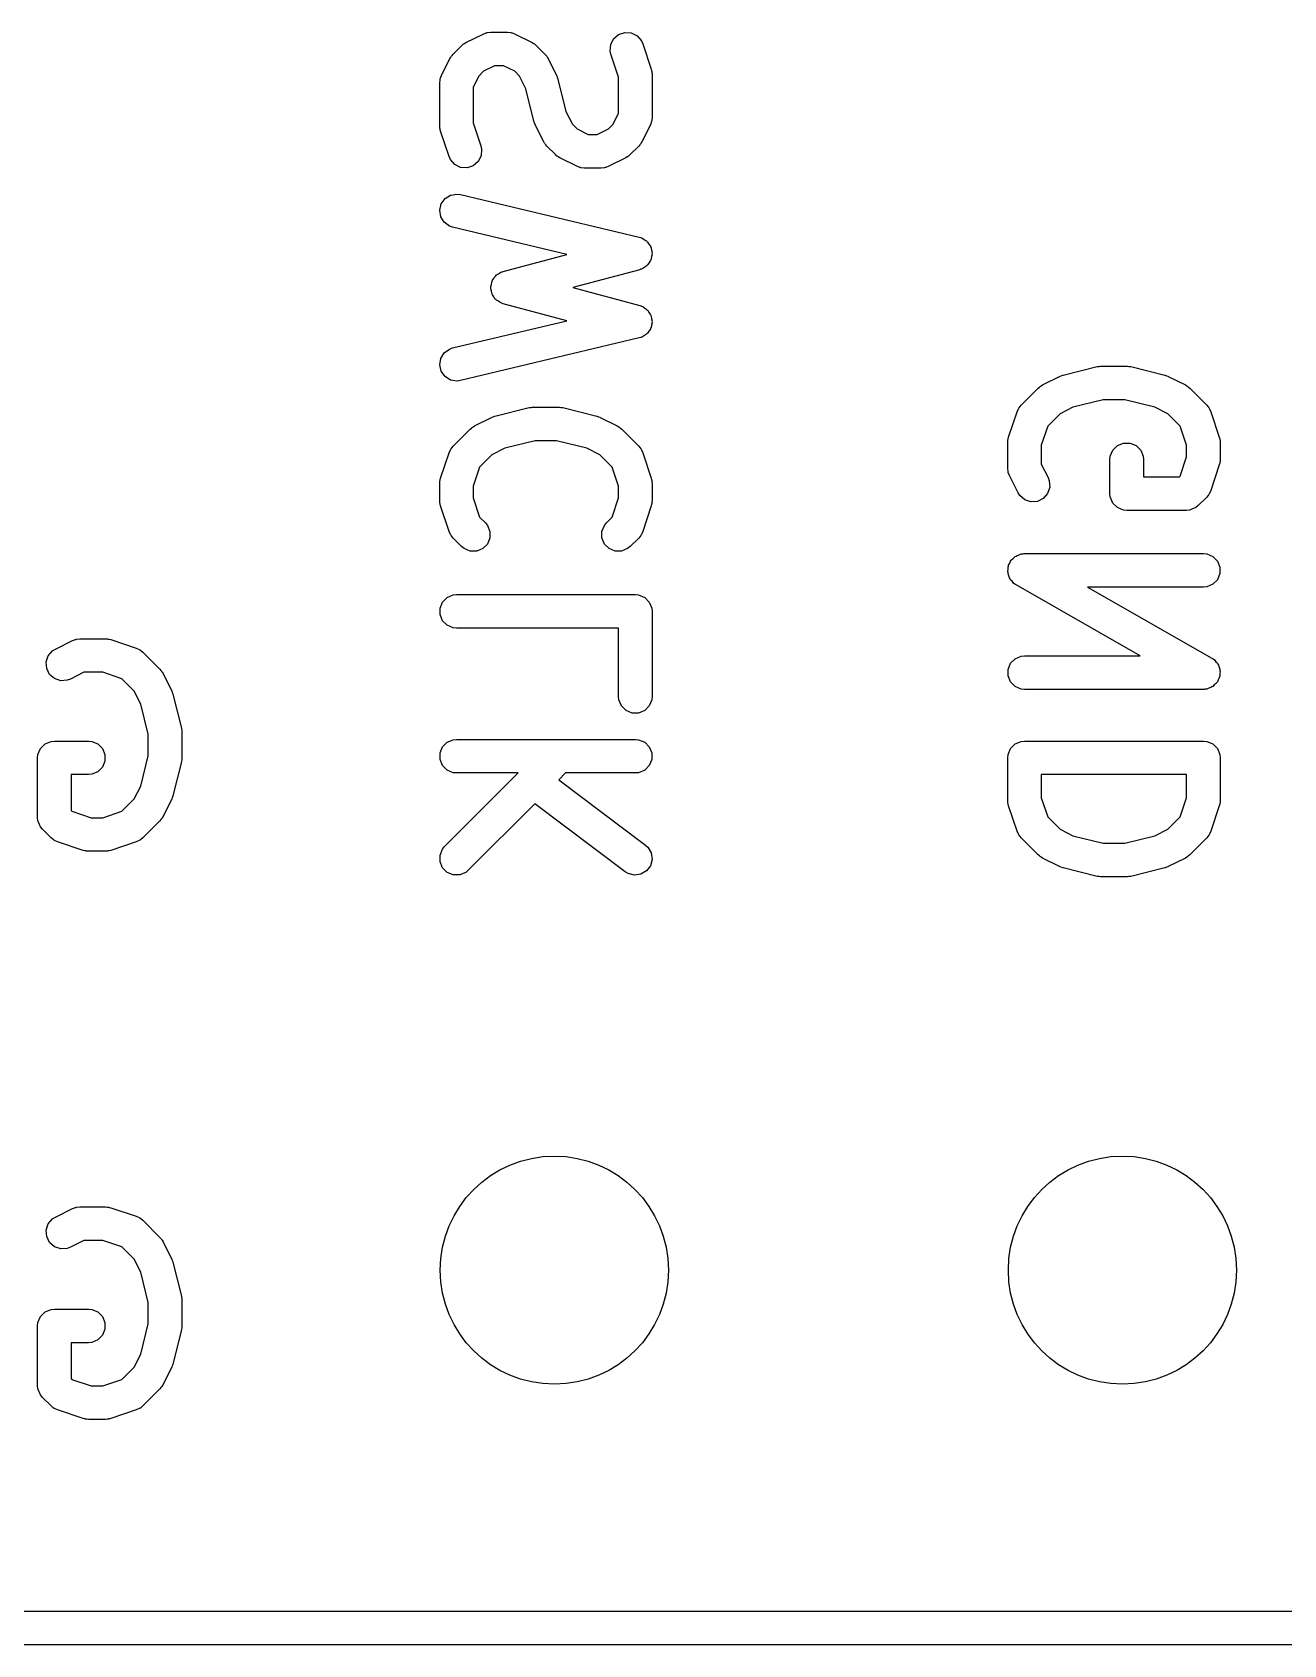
# Model space of a CAD drawing. Extents: x 101 to 222, y -128 to -44.
# Drawn here: x 204.52 to 210.11, y -101.4 to -94.19 of the extents above; entities that cross this region are included whole.
import ezdxf

# ---------------------------------------------------------------- set-up
doc = ezdxf.new("R2010")
doc.units = 0
doc.layers.add('BLACK', color=7, linetype='CONTINUOUS')

msp = doc.modelspace()

# ---------------------------------------------------------------- linework, layer by layer
at = {"layer": 'BLACK', "linetype": 'CONTINUOUS'}
for p, q in [((206.456194, -94.235239), (206.532384, -94.197143)), ((206.532384, -94.197143), (206.546116, -94.191888)), ((206.546116, -94.191888), (206.548805, -94.191696)), ((206.548805, -94.191696), (206.551294, -94.190666)), ((206.551294, -94.190666), (206.565926, -94.189225)), ((206.565926, -94.189225), (206.642116, -94.189225)), ((206.642116, -94.189225), (206.656748, -94.190666)), ((206.656748, -94.190666), (206.659236, -94.191696)), ((206.659236, -94.191696), (206.661926, -94.191888)), ((206.661926, -94.191888), (206.675657, -94.197143)), ((206.675657, -94.197143), (206.751848, -94.235239)), ((207.103114, -94.244415), (207.1162, -94.218242)), ((207.1162, -94.218242), (207.138308, -94.199068)), ((207.138308, -94.199068), (207.16607, -94.189814)), ((207.16607, -94.189814), (207.19526, -94.191889)), ((207.19526, -94.191889), (207.221433, -94.204975)), ((207.221433, -94.204975), (207.240607, -94.227083)), ((207.240607, -94.227083), (207.246601, -94.240508)), ((206.384558, -94.306875), (206.388522, -94.300575)), ((206.388522, -94.300575), (206.38928, -94.298748)), ((206.38928, -94.298748), (206.390968, -94.296691)), ((206.390968, -94.296691), (206.39239, -94.294432)), ((206.39239, -94.294432), (206.393888, -94.293132)), ((206.393888, -94.293132), (206.398607, -94.287383)), ((206.398607, -94.287383), (206.436702, -94.249288)), ((206.436702, -94.249288), (206.442454, -94.244567)), ((206.442454, -94.244567), (206.443751, -94.243072)), ((206.443751, -94.243072), (206.446005, -94.241652)), ((206.446005, -94.241652), (206.448067, -94.239961)), ((206.448067, -94.239961), (206.449897, -94.239202)), ((206.449897, -94.239202), (206.456194, -94.235239)), ((206.751848, -94.235239), (206.758144, -94.239202)), ((206.758144, -94.239202), (206.759975, -94.239961)), ((206.759975, -94.239961), (206.762036, -94.241652)), ((206.762036, -94.241652), (206.764291, -94.243072)), ((206.764291, -94.243072), (206.765587, -94.244567)), ((206.765587, -94.244567), (206.77134, -94.249288)), ((206.77134, -94.249288), (206.809435, -94.287383)), ((206.809435, -94.287383), (206.814153, -94.293132)), ((206.814153, -94.293132), (206.815652, -94.294432)), ((206.815652, -94.294432), (206.817073, -94.296691)), ((206.817073, -94.296691), (206.818762, -94.298748)), ((206.818762, -94.298748), (206.819519, -94.300575)), ((206.819519, -94.300575), (206.823484, -94.306875)), ((207.101039, -94.273605), (207.103114, -94.244415)), ((207.104299, -94.287942), (207.101039, -94.273605)), ((207.138545, -94.39068), (207.104299, -94.287942)), ((207.246601, -94.240508), (207.284696, -94.354794)), ((206.346463, -94.383065), (206.384558, -94.306875)), ((206.534162, -94.363959), (206.513279, -94.384843)), ((206.583631, -94.339225), (206.534162, -94.363959)), ((206.624411, -94.339225), (206.583631, -94.339225)), ((206.67388, -94.36396), (206.624411, -94.339225)), ((206.694763, -94.384843), (206.67388, -94.36396)), ((206.823484, -94.306875), (206.861579, -94.383065)), ((207.284696, -94.354794), (207.286345, -94.362047)), ((207.286345, -94.362047), (207.287104, -94.363879)), ((207.287104, -94.363879), (207.287365, -94.366533)), ((207.287365, -94.366533), (207.287956, -94.369131)), ((207.287956, -94.369131), (207.287815, -94.371105)), ((207.287815, -94.371105), (207.288545, -94.378511)), ((206.338545, -94.416606), (206.339986, -94.401974)), ((206.338545, -94.607083), (206.338545, -94.416606)), ((206.339986, -94.401974), (206.341017, -94.399484)), ((206.341017, -94.399484), (206.341208, -94.396797)), ((206.341208, -94.396797), (206.346463, -94.383065)), ((206.513279, -94.384843), (206.488545, -94.434311)), ((206.488545, -94.434311), (206.488545, -94.594913)), ((206.723732, -94.442781), (206.694763, -94.384843)), ((206.759831, -94.587177), (206.723732, -94.442781)), ((206.861579, -94.383065), (206.861988, -94.384134)), ((206.861988, -94.384134), (206.862311, -94.38457)), ((206.862311, -94.38457), (206.864506, -94.390715)), ((206.864506, -94.390715), (206.866834, -94.396797)), ((206.866834, -94.396797), (206.866872, -94.397336)), ((206.866872, -94.397336), (206.867258, -94.398416)), ((206.867258, -94.398416), (206.903356, -94.54281)), ((207.138545, -94.551282), (207.138545, -94.39068)), ((207.288545, -94.378511), (207.288545, -94.568987)), ((206.760216, -94.588256), (206.759831, -94.587177)), ((206.760255, -94.588797), (206.760216, -94.588256)), ((206.762585, -94.594886), (206.760255, -94.588797)), ((206.903356, -94.54281), (206.932327, -94.600751)), ((207.113811, -94.60075), (207.138545, -94.551282)), ((207.285882, -94.588796), (207.280627, -94.602528)), ((207.286072, -94.586108), (207.285882, -94.588796)), ((207.287104, -94.583619), (207.286072, -94.586108)), ((207.288545, -94.568987), (207.287104, -94.583619)), ((206.339274, -94.614488), (206.338545, -94.607083)), ((206.339134, -94.616463), (206.339274, -94.614488)), ((206.339724, -94.61906), (206.339134, -94.616463)), ((206.339986, -94.621715), (206.339724, -94.61906)), ((206.340744, -94.623546), (206.339986, -94.621715)), ((206.342394, -94.6308), (206.340744, -94.623546)), ((206.380489, -94.745085), (206.342394, -94.6308)), ((206.488545, -94.594913), (206.522791, -94.697651)), ((206.764778, -94.601023), (206.762585, -94.594886)), ((206.7651, -94.601458), (206.764778, -94.601023)), ((206.76551, -94.602528), (206.7651, -94.601458)), ((206.803606, -94.678719), (206.76551, -94.602528)), ((206.932327, -94.600751), (206.95321, -94.621634)), ((206.95321, -94.621634), (207.002678, -94.646368)), ((207.002678, -94.646368), (207.043459, -94.646368)), ((207.043459, -94.646368), (207.092927, -94.621633)), ((207.092927, -94.621633), (207.113811, -94.60075)), ((207.280627, -94.602528), (207.242532, -94.678719)), ((206.522791, -94.697651), (206.526051, -94.711988)), ((206.526051, -94.711988), (206.523976, -94.741178)), ((206.807569, -94.685015), (206.803606, -94.678719)), ((206.808328, -94.686846), (206.807569, -94.685015)), ((206.810019, -94.688907), (206.808328, -94.686846)), ((206.811439, -94.691162), (206.810019, -94.688907)), ((206.812934, -94.692458), (206.811439, -94.691162)), ((206.817655, -94.698211), (206.812934, -94.692458)), ((206.85575, -94.736306), (206.817655, -94.698211)), ((207.228482, -94.698212), (207.190386, -94.736307)), ((207.233202, -94.69246), (207.228482, -94.698212)), ((207.2347, -94.691162), (207.233202, -94.69246)), ((207.236119, -94.688906), (207.2347, -94.691162)), ((207.23781, -94.686847), (207.236119, -94.688906)), ((207.238568, -94.685016), (207.23781, -94.686847)), ((207.242532, -94.678719), (207.238568, -94.685016)), ((206.386483, -94.758511), (206.380489, -94.745085)), ((206.405657, -94.780618), (206.386483, -94.758511)), ((206.43183, -94.793704), (206.405657, -94.780618)), ((206.46102, -94.795779), (206.43183, -94.793704)), ((206.488783, -94.786525), (206.46102, -94.795779)), ((206.51089, -94.767351), (206.488783, -94.786525)), ((206.523976, -94.741178), (206.51089, -94.767351)), ((206.861499, -94.741024), (206.85575, -94.736306)), ((206.862799, -94.742523), (206.861499, -94.741024)), ((206.865058, -94.743944), (206.862799, -94.742523)), ((206.867115, -94.745633), (206.865058, -94.743944)), ((206.868942, -94.74639), (206.867115, -94.745633)), ((206.875242, -94.750355), (206.868942, -94.74639)), ((206.951432, -94.78845), (206.875242, -94.750355)), ((206.965164, -94.793705), (206.951432, -94.78845)), ((206.967851, -94.793895), (206.965164, -94.793705)), ((206.970341, -94.794927), (206.967851, -94.793895)), ((206.984973, -94.796368), (206.970341, -94.794927)), ((207.061164, -94.796368), (206.984973, -94.796368)), ((207.075796, -94.794927), (207.061164, -94.796368)), ((207.078285, -94.793895), (207.075796, -94.794927)), ((207.080973, -94.793705), (207.078285, -94.793895)), ((207.094705, -94.78845), (207.080973, -94.793705)), ((207.170895, -94.750355), (207.094705, -94.78845)), ((207.177191, -94.746391), (207.170895, -94.750355)), ((207.179021, -94.745634), (207.177191, -94.746391)), ((207.181079, -94.743944), (207.179021, -94.745634)), ((207.183338, -94.742523), (207.181079, -94.743944)), ((207.184637, -94.741024), (207.183338, -94.742523)), ((207.190386, -94.736307), (207.184637, -94.741024)), ((206.345375, -94.956763), (206.362532, -94.933056)), ((206.362532, -94.933056), (206.387454, -94.91772)), ((206.387454, -94.91772), (206.416349, -94.913087)), ((206.416349, -94.913087), (206.430917, -94.915075)), ((206.430917, -94.915075), (207.230916, -95.105551)), ((206.338597, -94.985231), (206.345375, -94.956763)), ((206.34323, -95.014126), (206.338597, -94.985231)), ((206.358566, -95.039048), (206.34323, -95.014126)), ((206.382273, -95.056205), (206.358566, -95.039048)), ((206.396173, -95.060995), (206.382273, -95.056205)), ((206.907029, -95.182627), (206.396173, -95.060995)), ((207.230916, -95.105551), (207.235934, -95.10728)), ((207.235934, -95.10728), (207.237739, -95.10752)), ((207.237739, -95.10752), (207.239369, -95.108463)), ((207.239369, -95.108463), (207.244817, -95.110341)), ((207.244817, -95.110341), (207.253637, -95.116724)), ((207.253637, -95.116724), (207.263064, -95.122182)), ((207.263064, -95.122182), (207.265405, -95.125241)), ((207.265405, -95.125241), (207.268524, -95.127498)), ((207.268524, -95.127498), (207.274227, -95.136767)), ((207.274227, -95.136767), (207.280851, -95.14542)), ((207.280851, -95.14542), (207.281844, -95.149143)), ((207.281844, -95.149143), (207.28386, -95.15242)), ((207.28386, -95.15242), (207.285582, -95.163163)), ((207.285582, -95.163163), (207.288391, -95.173695)), ((206.622791, -95.258424), (206.907029, -95.182627)), ((207.264558, -95.23349), (207.255285, -95.239195)), ((207.266816, -95.230369), (207.264558, -95.23349)), ((207.269874, -95.228029), (207.266816, -95.230369)), ((207.275331, -95.218603), (207.269874, -95.228029)), ((207.281714, -95.209783), (207.275331, -95.218603)), ((207.282605, -95.206037), (207.281714, -95.209783)), ((207.284536, -95.202704), (207.282605, -95.206037)), ((207.28597, -95.191906), (207.284536, -95.202704)), ((207.288493, -95.181315), (207.28597, -95.191906)), ((207.288391, -95.173695), (207.287883, -95.177513)), ((207.287883, -95.177513), (207.288493, -95.181315)), ((206.56982, -95.316514), (206.571125, -95.306699)), ((206.571125, -95.306699), (206.573559, -95.302493)), ((206.573559, -95.302493), (206.574811, -95.297801)), ((206.574811, -95.297801), (206.580826, -95.289941)), ((206.580826, -95.289941), (206.585787, -95.281374)), ((206.585787, -95.281374), (206.589644, -95.27842)), ((206.589644, -95.27842), (206.592598, -95.274563)), ((206.592598, -95.274563), (206.601165, -95.269602)), ((206.601165, -95.269602), (206.609025, -95.263587)), ((206.609025, -95.263587), (206.616212, -95.260891)), ((206.616212, -95.260891), (206.617923, -95.259901)), ((206.617923, -95.259901), (206.619363, -95.259709)), ((206.619363, -95.259709), (206.622791, -95.258424)), ((207.23287, -95.250979), (206.933196, -95.330892)), ((207.237845, -95.249113), (207.23287, -95.250979)), ((207.239636, -95.248826), (207.237845, -95.249113)), ((207.241235, -95.247841), (207.239636, -95.248826)), ((207.246637, -95.245816), (207.241235, -95.247841)), ((207.255285, -95.239195), (207.246637, -95.245816)), ((206.567271, -95.326077), (206.56982, -95.316514)), ((206.56791, -95.330892), (206.567271, -95.326077)), ((206.567271, -95.335707), (206.56791, -95.330892)), ((206.56982, -95.345269), (206.567271, -95.335707)), ((206.571125, -95.355085), (206.56982, -95.345269)), ((206.573559, -95.35929), (206.571125, -95.355085)), ((206.574811, -95.363983), (206.573559, -95.35929)), ((206.580826, -95.371842), (206.574811, -95.363983)), ((206.585787, -95.38041), (206.580826, -95.371842)), ((206.589644, -95.383363), (206.585787, -95.38041)), ((206.933196, -95.330892), (207.23287, -95.410805)), ((206.592598, -95.387221), (206.589644, -95.383363)), ((206.601165, -95.392181), (206.592598, -95.387221)), ((206.609025, -95.398197), (206.601165, -95.392181)), ((206.616212, -95.400892), (206.609025, -95.398197)), ((206.617923, -95.401883), (206.616212, -95.400892)), ((206.619363, -95.402074), (206.617923, -95.401883)), ((206.622791, -95.40336), (206.619363, -95.402074)), ((206.907029, -95.479156), (206.622791, -95.40336)), ((207.23287, -95.410805), (207.237845, -95.41267)), ((207.237845, -95.41267), (207.239636, -95.412958)), ((207.239636, -95.412958), (207.241235, -95.413942)), ((207.241235, -95.413942), (207.246637, -95.415968)), ((207.246637, -95.415968), (207.255285, -95.422588)), ((207.255285, -95.422588), (207.264558, -95.428294)), ((207.264558, -95.428294), (207.266816, -95.431414)), ((207.266816, -95.431414), (207.269874, -95.433755)), ((207.269874, -95.433755), (207.275331, -95.44318)), ((207.275331, -95.44318), (207.281714, -95.452001)), ((207.281714, -95.452001), (207.282605, -95.455745)), ((206.396173, -95.60079), (206.907029, -95.479156)), ((207.274224, -95.525021), (207.268523, -95.534286)), ((207.280851, -95.516364), (207.274224, -95.525021)), ((207.281844, -95.512639), (207.280851, -95.516364)), ((207.28386, -95.509364), (207.281844, -95.512639)), ((207.282605, -95.455745), (207.284536, -95.45908)), ((207.285581, -95.498623), (207.28386, -95.509364)), ((207.284536, -95.45908), (207.285971, -95.469883)), ((207.288391, -95.488089), (207.285581, -95.498623)), ((207.285971, -95.469883), (207.288492, -95.480469)), ((207.288492, -95.480469), (207.287883, -95.484267)), ((207.287883, -95.484267), (207.288391, -95.488089)), ((207.230916, -95.556234), (206.430917, -95.74671)), ((207.235937, -95.554503), (207.230916, -95.556234)), ((207.237739, -95.554264), (207.235937, -95.554503)), ((207.239367, -95.553321), (207.237739, -95.554264)), ((207.244817, -95.551443), (207.239367, -95.553321)), ((207.253635, -95.54506), (207.244817, -95.551443)), ((207.263064, -95.539602), (207.253635, -95.54506)), ((207.265406, -95.536541), (207.263064, -95.539602)), ((207.268523, -95.534286), (207.265406, -95.536541)), ((206.338597, -95.676554), (206.34323, -95.647659)), ((206.34323, -95.647659), (206.358566, -95.622737)), ((206.358566, -95.622737), (206.382273, -95.60558)), ((206.382273, -95.60558), (206.396173, -95.60079)), ((206.345375, -95.705022), (206.338597, -95.676554)), ((206.362532, -95.728729), (206.345375, -95.705022)), ((206.387454, -95.744065), (206.362532, -95.728729)), ((209.034289, -95.766192), (209.11048, -95.728097)), ((209.11048, -95.728097), (209.111549, -95.727687)), ((209.111549, -95.727687), (209.111985, -95.727365)), ((209.111985, -95.727365), (209.118136, -95.725166)), ((209.118136, -95.725166), (209.124212, -95.722842)), ((209.124212, -95.722842), (209.12475, -95.722803)), ((209.12475, -95.722803), (209.12583, -95.722418)), ((209.12583, -95.722418), (209.278212, -95.684322)), ((209.278212, -95.684322), (209.280748, -95.683946)), ((209.280748, -95.683946), (209.28177, -95.683524)), ((209.28177, -95.683524), (209.287282, -95.682981)), ((209.287282, -95.682981), (209.292756, -95.682172)), ((209.292756, -95.682172), (209.293848, -95.682334)), ((209.293848, -95.682334), (209.296402, -95.682083)), ((209.296402, -95.682083), (209.410688, -95.682083)), ((209.410688, -95.682083), (209.413241, -95.682334)), ((209.413241, -95.682334), (209.414334, -95.682172)), ((209.414334, -95.682172), (209.419808, -95.682981)), ((209.419808, -95.682981), (209.42532, -95.683524)), ((209.42532, -95.683524), (209.42634, -95.683946)), ((209.42634, -95.683946), (209.428879, -95.684322)), ((209.428879, -95.684322), (209.58126, -95.722418)), ((209.58126, -95.722418), (209.582339, -95.722803)), ((209.582339, -95.722803), (209.582878, -95.722842)), ((209.582878, -95.722842), (209.588953, -95.725166)), ((209.588953, -95.725166), (209.595105, -95.727365)), ((209.595105, -95.727365), (209.59554, -95.727687)), ((209.59554, -95.727687), (209.59661, -95.728097)), ((209.59661, -95.728097), (209.6728, -95.766192)), ((206.416349, -95.748698), (206.387454, -95.744065)), ((206.430917, -95.74671), (206.416349, -95.748698)), ((208.938607, -95.856431), (209.014797, -95.780241)), ((209.014797, -95.780241), (209.020547, -95.77552)), ((209.020547, -95.77552), (209.021846, -95.774024)), ((209.021846, -95.774024), (209.0241, -95.772604)), ((209.0241, -95.772604), (209.026162, -95.770913)), ((209.026162, -95.770913), (209.027994, -95.770154)), ((209.027994, -95.770154), (209.034289, -95.766192)), ((209.6728, -95.766192), (209.679096, -95.770155)), ((209.679096, -95.770155), (209.680926, -95.770913)), ((209.680926, -95.770913), (209.682984, -95.772602)), ((209.682984, -95.772602), (209.685243, -95.774024)), ((209.685243, -95.774024), (209.686542, -95.775522)), ((209.686542, -95.775522), (209.692292, -95.780241)), ((209.692292, -95.780241), (209.768483, -95.856431)), ((206.58583, -95.905751), (206.738212, -95.867655)), ((206.738212, -95.867655), (206.740748, -95.867279)), ((206.740748, -95.867279), (206.74177, -95.866857)), ((206.74177, -95.866857), (206.747282, -95.866314)), ((206.747282, -95.866314), (206.752756, -95.865505)), ((206.752756, -95.865505), (206.753848, -95.865667)), ((206.753848, -95.865667), (206.756402, -95.865416)), ((206.756402, -95.865416), (206.870688, -95.865416)), ((206.870688, -95.865416), (206.873241, -95.865667)), ((206.873241, -95.865667), (206.874334, -95.865505)), ((206.874334, -95.865505), (206.879808, -95.866314)), ((206.879808, -95.866314), (206.88532, -95.866857)), ((206.88532, -95.866857), (206.88634, -95.867279)), ((206.88634, -95.867279), (206.888879, -95.867655)), ((206.888879, -95.867655), (207.04126, -95.905751)), ((208.882394, -96.000033), (208.920489, -95.885747)), ((208.920489, -95.885747), (208.926483, -95.872322)), ((208.926483, -95.872322), (208.928248, -95.870286)), ((208.928248, -95.870286), (208.92928, -95.867796)), ((208.92928, -95.867796), (208.938607, -95.856431)), ((209.170195, -95.865943), (209.112256, -95.894913)), ((209.305637, -95.832083), (209.170195, -95.865943)), ((209.401453, -95.832083), (209.305637, -95.832083)), ((209.536892, -95.865943), (209.401453, -95.832083)), ((209.594832, -95.894913), (209.536892, -95.865943)), ((209.768483, -95.856431), (209.77781, -95.867796)), ((209.77781, -95.867796), (209.778841, -95.870286)), ((209.778841, -95.870286), (209.780607, -95.872322)), ((209.780607, -95.872322), (209.786601, -95.885747)), ((209.786601, -95.885747), (209.824696, -96.000033)), ((206.480547, -95.958853), (206.481846, -95.957357)), ((206.481846, -95.957357), (206.4841, -95.955937)), ((206.4841, -95.955937), (206.486162, -95.954246)), ((206.486162, -95.954246), (206.487994, -95.953487)), ((206.487994, -95.953487), (206.494289, -95.949525)), ((206.494289, -95.949525), (206.57048, -95.91143)), ((206.57048, -95.91143), (206.571549, -95.91102)), ((206.571549, -95.91102), (206.571985, -95.910698)), ((206.571985, -95.910698), (206.578136, -95.908499)), ((206.578136, -95.908499), (206.584212, -95.906175)), ((206.584212, -95.906175), (206.58475, -95.906136)), ((206.58475, -95.906136), (206.58583, -95.905751)), ((207.04126, -95.905751), (207.042339, -95.906136)), ((207.042339, -95.906136), (207.042878, -95.906175)), ((207.042878, -95.906175), (207.048953, -95.908499)), ((207.048953, -95.908499), (207.055105, -95.910698)), ((207.055105, -95.910698), (207.05554, -95.91102)), ((207.05554, -95.91102), (207.05661, -95.91143)), ((207.05661, -95.91143), (207.1328, -95.949525)), ((207.1328, -95.949525), (207.139096, -95.953488)), ((207.139096, -95.953488), (207.140926, -95.954246)), ((207.140926, -95.954246), (207.142984, -95.955935)), ((207.142984, -95.955935), (207.145243, -95.957357)), ((207.145243, -95.957357), (207.146542, -95.958855)), ((209.057192, -95.949977), (209.028545, -96.035919)), ((209.112256, -95.894913), (209.057192, -95.949977)), ((209.649898, -95.949978), (209.594832, -95.894913)), ((209.678545, -96.035919), (209.649898, -95.949978)), ((206.398607, -96.039764), (206.474797, -95.963574)), ((206.474797, -95.963574), (206.480547, -95.958853)), ((206.765637, -96.015416), (206.630195, -96.049276)), ((206.861453, -96.015416), (206.765637, -96.015416)), ((206.996892, -96.049276), (206.861453, -96.015416)), ((207.146542, -95.958855), (207.152292, -95.963574)), ((207.152292, -95.963574), (207.228483, -96.039764)), ((208.878545, -96.02375), (208.879274, -96.016344)), ((208.878545, -96.138036), (208.878545, -96.02375)), ((208.879134, -96.01437), (208.879724, -96.011772)), ((208.879274, -96.016344), (208.879134, -96.01437)), ((208.879724, -96.011772), (208.879986, -96.009118)), ((208.879986, -96.009118), (208.880744, -96.007286)), ((208.880744, -96.007286), (208.882394, -96.000033)), ((209.36902, -96.037581), (209.396056, -96.026382)), ((209.396056, -96.026382), (209.42532, -96.026382)), ((209.42532, -96.026382), (209.452356, -96.037581)), ((209.824696, -96.000033), (209.826345, -96.007286)), ((209.826345, -96.007286), (209.827104, -96.009118)), ((209.827104, -96.009118), (209.827365, -96.011772)), ((209.827365, -96.011772), (209.827956, -96.01437)), ((209.827956, -96.01437), (209.827815, -96.016344)), ((209.827815, -96.016344), (209.828545, -96.02375)), ((209.828545, -96.02375), (209.828545, -96.099941)), ((206.342394, -96.183366), (206.380489, -96.06908)), ((206.380489, -96.06908), (206.386483, -96.055655)), ((206.386483, -96.055655), (206.388248, -96.053619)), ((206.388248, -96.053619), (206.38928, -96.051129)), ((206.38928, -96.051129), (206.398607, -96.039764)), ((206.572256, -96.078246), (206.517192, -96.13331)), ((206.630195, -96.049276), (206.572256, -96.078246)), ((207.054832, -96.078246), (206.996892, -96.049276)), ((207.109898, -96.133311), (207.054832, -96.078246)), ((207.228483, -96.039764), (207.23781, -96.051129)), ((207.23781, -96.051129), (207.238841, -96.053619)), ((207.238841, -96.053619), (207.240607, -96.055655)), ((207.240607, -96.055655), (207.246601, -96.06908)), ((207.246601, -96.06908), (207.284696, -96.183366)), ((209.028545, -96.035919), (209.028545, -96.120331)), ((209.335688, -96.099941), (209.337129, -96.085309)), ((209.335688, -96.252322), (209.335688, -96.099941)), ((209.337129, -96.085309), (209.348328, -96.058273)), ((209.348328, -96.058273), (209.36902, -96.037581)), ((209.452356, -96.037581), (209.473048, -96.058273)), ((209.473048, -96.058273), (209.484247, -96.085309)), ((209.484247, -96.085309), (209.485688, -96.099941)), ((209.485688, -96.099941), (209.485688, -96.177322)), ((209.649898, -96.173712), (209.678545, -96.087771)), ((209.678545, -96.087771), (209.678545, -96.035919)), ((209.828545, -96.099941), (209.827815, -96.107346)), ((206.517192, -96.13331), (206.488545, -96.219252)), ((207.138545, -96.219252), (207.109898, -96.133311)), ((208.879986, -96.152668), (208.878545, -96.138036)), ((208.881017, -96.155157), (208.879986, -96.152668)), ((208.881208, -96.157845), (208.881017, -96.155157)), ((208.886463, -96.171577), (208.881208, -96.157845)), ((208.924558, -96.247767), (208.886463, -96.171577)), ((209.028545, -96.120331), (209.058722, -96.180685)), ((209.646288, -96.177322), (209.649898, -96.173712)), ((209.824696, -96.123658), (209.786601, -96.237943)), ((209.826345, -96.116404), (209.824696, -96.123658)), ((209.827104, -96.114573), (209.826345, -96.116404)), ((209.827365, -96.111918), (209.827104, -96.114573)), ((209.827956, -96.109321), (209.827365, -96.111918)), ((209.827815, -96.107346), (209.827956, -96.109321)), ((206.338545, -96.207083), (206.339274, -96.199677)), ((206.338545, -96.283274), (206.338545, -96.207083)), ((206.339134, -96.197703), (206.339724, -96.195105)), ((206.339274, -96.199677), (206.339134, -96.197703)), ((206.339724, -96.195105), (206.339986, -96.192451)), ((206.339986, -96.192451), (206.340744, -96.190619)), ((206.340744, -96.190619), (206.342394, -96.183366)), ((206.488545, -96.219252), (206.488545, -96.271104)), ((207.138545, -96.271104), (207.138545, -96.219252)), ((207.284696, -96.183366), (207.286345, -96.190619)), ((207.286345, -96.190619), (207.287104, -96.192451)), ((207.287104, -96.192451), (207.287365, -96.195105)), ((207.287365, -96.195105), (207.287956, -96.197703)), ((207.287956, -96.197703), (207.287815, -96.199677)), ((207.287815, -96.199677), (207.288545, -96.207083)), ((207.288545, -96.207083), (207.288545, -96.283274)), ((209.066051, -96.223607), (209.056797, -96.251368)), ((209.058722, -96.180685), (209.063977, -96.194417)), ((209.063977, -96.194417), (209.066051, -96.223607)), ((209.485688, -96.177322), (209.646288, -96.177322)), ((209.786601, -96.237943), (209.780607, -96.251369)), ((206.339274, -96.290679), (206.338545, -96.283274)), ((206.339134, -96.292654), (206.339274, -96.290679)), ((206.339724, -96.295251), (206.339134, -96.292654)), ((206.339986, -96.297906), (206.339724, -96.295251)), ((206.340744, -96.299737), (206.339986, -96.297906)), ((206.342394, -96.306991), (206.340744, -96.299737)), ((206.380489, -96.421276), (206.342394, -96.306991)), ((206.488545, -96.271104), (206.517192, -96.357045)), ((207.109898, -96.357045), (207.138545, -96.271104)), ((207.284696, -96.306991), (207.246601, -96.421276)), ((207.286345, -96.299737), (207.284696, -96.306991)), ((207.287104, -96.297906), (207.286345, -96.299737)), ((207.287365, -96.295251), (207.287104, -96.297906)), ((207.287956, -96.292654), (207.287365, -96.295251)), ((207.288545, -96.283274), (207.287815, -96.290679)), ((207.287815, -96.290679), (207.287956, -96.292654)), ((208.93239, -96.26021), (208.924558, -96.247767)), ((208.954498, -96.279383), (208.93239, -96.26021)), ((208.982259, -96.288637), (208.954498, -96.279383)), ((209.011449, -96.286563), (208.982259, -96.288637)), ((209.037624, -96.273476), (209.011449, -96.286563)), ((209.056797, -96.251368), (209.037624, -96.273476)), ((209.337129, -96.266953), (209.335688, -96.252322)), ((209.337129, -96.266954), (209.337129, -96.266953)), ((209.348328, -96.29399), (209.337129, -96.266954)), ((209.36902, -96.314682), (209.348328, -96.29399)), ((209.396056, -96.325881), (209.36902, -96.314682)), ((209.719022, -96.314682), (209.691986, -96.325881)), ((209.730387, -96.305355), (209.719022, -96.314682)), ((209.768483, -96.267259), (209.730387, -96.305355)), ((209.777811, -96.255894), (209.768483, -96.267259)), ((209.778842, -96.253403), (209.777811, -96.255894)), ((209.780607, -96.251369), (209.778842, -96.253403)), ((206.517192, -96.357045), (206.542769, -96.382623)), ((206.542769, -96.382623), (206.552096, -96.393988)), ((207.074994, -96.393987), (207.084321, -96.382622)), ((207.084321, -96.382622), (207.109898, -96.357045)), ((209.410688, -96.327322), (209.396056, -96.325881)), ((209.677354, -96.327322), (209.410688, -96.327322)), ((209.691986, -96.325881), (209.677354, -96.327322)), ((206.386483, -96.434702), (206.380489, -96.421276)), ((206.388248, -96.436737), (206.386483, -96.434702)), ((206.389279, -96.439226), (206.388248, -96.436737)), ((206.398606, -96.450591), (206.389279, -96.439226)), ((206.436701, -96.488687), (206.398606, -96.450591)), ((206.563294, -96.450287), (206.552095, -96.477323)), ((206.552096, -96.393988), (206.563294, -96.421024)), ((206.563294, -96.421024), (206.563294, -96.450287)), ((207.063795, -96.421024), (207.074994, -96.393987)), ((207.063795, -96.450286), (207.063795, -96.421024)), ((207.074994, -96.477323), (207.063795, -96.450286)), ((207.228483, -96.450592), (207.190387, -96.488688)), ((207.237811, -96.439227), (207.228483, -96.450592)), ((207.238842, -96.436736), (207.237811, -96.439227)), ((207.240607, -96.434702), (207.238842, -96.436736)), ((207.246601, -96.421276), (207.240607, -96.434702)), ((206.448066, -96.498015), (206.436701, -96.488687)), ((206.475102, -96.509214), (206.448066, -96.498015)), ((206.504365, -96.509214), (206.475102, -96.509214)), ((206.531402, -96.498016), (206.504365, -96.509214)), ((206.552095, -96.477323), (206.531402, -96.498016)), ((207.095686, -96.498015), (207.074994, -96.477323)), ((207.122723, -96.509214), (207.095686, -96.498015)), ((207.151985, -96.509214), (207.122723, -96.509214)), ((207.179022, -96.498015), (207.151985, -96.509214)), ((207.190387, -96.488688), (207.179022, -96.498015)), ((208.904826, -96.539869), (208.911877, -96.532819)), ((208.911877, -96.532819), (208.916293, -96.530989)), ((208.916293, -96.530989), (208.920074, -96.528062)), ((208.920074, -96.528062), (208.929697, -96.525437)), ((208.929697, -96.525437), (208.938913, -96.52162)), ((208.938913, -96.52162), (208.946395, -96.520883)), ((208.946395, -96.520883), (208.948306, -96.520362)), ((208.948306, -96.520362), (208.949781, -96.520549)), ((208.949781, -96.520549), (208.953545, -96.520179)), ((208.953545, -96.520179), (209.753545, -96.520179)), ((209.753545, -96.520179), (209.768177, -96.52162)), ((209.768177, -96.52162), (209.795213, -96.532819)), ((209.795213, -96.532819), (209.815905, -96.553511)), ((208.878728, -96.600418), (208.879986, -96.590521)), ((208.879986, -96.60503), (208.878728, -96.600418)), ((208.879986, -96.580547), (208.881815, -96.576131)), ((208.879986, -96.590521), (208.879986, -96.580547)), ((208.879986, -96.609811), (208.879986, -96.60503)), ((208.881815, -96.576131), (208.882418, -96.571388)), ((208.882418, -96.571388), (208.887368, -96.562723)), ((208.887368, -96.562723), (208.891185, -96.553511)), ((208.891185, -96.553511), (208.894563, -96.550132)), ((208.894563, -96.550132), (208.896937, -96.545979)), ((208.896937, -96.545979), (208.904826, -96.539869)), ((209.815905, -96.553511), (209.827104, -96.580547)), ((209.827104, -96.580547), (209.827104, -96.609811)), ((208.883803, -96.619026), (208.879986, -96.609811)), ((208.886428, -96.62865), (208.883803, -96.619026)), ((208.889355, -96.63243), (208.886428, -96.62865)), ((208.891185, -96.636847), (208.889355, -96.63243)), ((208.898235, -96.643897), (208.891185, -96.636847)), ((208.904345, -96.651787), (208.898235, -96.643897)), ((208.910477, -96.656139), (208.904345, -96.651787)), ((208.911877, -96.657539), (208.910477, -96.656139)), ((208.913251, -96.658108), (208.911877, -96.657539)), ((208.916335, -96.660297), (208.913251, -96.658108)), ((209.471129, -96.977322), (208.916335, -96.660297)), ((209.753545, -96.670179), (209.235961, -96.670179)), ((209.235961, -96.670179), (209.790755, -96.987204)), ((209.768177, -96.668738), (209.753545, -96.670179)), ((209.795213, -96.657539), (209.768177, -96.668738)), ((209.815905, -96.636847), (209.795213, -96.657539)), ((209.827104, -96.609811), (209.815905, -96.636847)), ((206.339986, -96.76388), (206.351185, -96.736844)), ((206.351185, -96.736844), (206.371877, -96.716152)), ((206.371877, -96.716152), (206.398913, -96.704953)), ((206.398913, -96.704953), (206.413545, -96.703512)), ((206.413545, -96.703512), (207.213545, -96.703512)), ((207.213545, -96.703512), (207.228177, -96.704953)), ((207.228177, -96.704953), (207.255213, -96.716152)), ((207.255213, -96.716152), (207.275905, -96.736844)), ((207.275905, -96.736844), (207.287104, -96.76388)), ((206.339986, -96.793144), (206.339986, -96.76388)), ((206.351185, -96.82018), (206.339986, -96.793144)), ((206.371877, -96.840872), (206.351185, -96.82018)), ((207.287104, -96.76388), (207.288545, -96.778512)), ((207.288545, -96.778512), (207.288545, -97.159464)), ((206.398913, -96.852071), (206.371877, -96.840872)), ((206.413545, -96.853512), (206.398913, -96.852071)), ((207.138545, -96.853512), (206.413545, -96.853512)), ((207.138545, -97.159464), (207.138545, -96.853512)), ((204.588474, -96.976998), (204.607647, -96.95489)), ((204.607647, -96.95489), (204.62009, -96.947058)), ((204.62009, -96.947058), (204.69628, -96.908963)), ((204.69628, -96.908963), (204.710012, -96.903708)), ((204.710012, -96.903708), (204.712699, -96.903517)), ((204.712699, -96.903517), (204.715189, -96.902486)), ((204.715189, -96.902486), (204.729821, -96.901045)), ((204.729821, -96.901045), (204.844107, -96.901045)), ((204.844107, -96.901045), (204.851512, -96.901774)), ((204.851512, -96.901774), (204.853487, -96.901634)), ((204.853487, -96.901634), (204.856084, -96.902224)), ((204.856084, -96.902224), (204.858739, -96.902486)), ((204.858739, -96.902486), (204.86057, -96.903244)), ((204.86057, -96.903244), (204.867824, -96.904894)), ((204.867824, -96.904894), (204.98211, -96.942989)), ((204.98211, -96.942989), (204.995535, -96.948983)), ((204.995535, -96.948983), (204.99757, -96.950748)), ((204.99757, -96.950748), (205.000061, -96.95178)), ((205.000061, -96.95178), (205.011426, -96.961107)), ((205.011426, -96.961107), (205.087616, -97.037297)), ((204.57922, -97.004759), (204.588474, -96.976998)), ((204.581294, -97.033949), (204.57922, -97.004759)), ((204.594381, -97.060124), (204.581294, -97.033949)), ((205.087616, -97.037297), (205.092336, -97.043047)), ((208.879986, -97.03769), (208.891185, -97.010654)), ((208.879986, -97.066954), (208.879986, -97.03769)), ((208.891185, -97.010654), (208.911877, -96.989962)), ((208.911877, -96.989962), (208.938913, -96.978763)), ((208.938913, -96.978763), (208.953545, -96.977322)), ((208.953545, -96.977322), (209.471129, -96.977322)), ((209.790755, -96.987204), (209.793838, -96.989392)), ((209.793838, -96.989392), (209.795213, -96.989962)), ((209.795213, -96.989962), (209.796612, -96.991361)), ((209.796612, -96.991361), (209.802745, -96.995714)), ((209.802745, -96.995714), (209.808853, -97.003602)), ((209.808853, -97.003602), (209.815905, -97.010654)), ((209.815905, -97.010654), (209.817735, -97.015072)), ((209.817735, -97.015072), (209.820662, -97.018852)), ((209.820662, -97.018852), (209.823286, -97.028473)), ((209.823286, -97.028473), (209.827104, -97.03769)), ((209.827104, -97.03769), (209.827104, -97.04247)), ((204.616489, -97.079297), (204.594381, -97.060124)), ((204.64425, -97.088551), (204.616489, -97.079297)), ((204.67344, -97.086477), (204.64425, -97.088551)), ((204.687172, -97.081222), (204.67344, -97.086477)), ((204.747526, -97.051045), (204.687172, -97.081222)), ((204.831937, -97.051045), (204.747526, -97.051045)), ((204.917879, -97.079692), (204.831937, -97.051045)), ((204.972943, -97.134756), (204.917879, -97.079692)), ((205.092336, -97.043047), (205.093833, -97.044346)), ((205.093833, -97.044346), (205.095252, -97.0466)), ((205.095252, -97.0466), (205.096944, -97.048662)), ((205.096944, -97.048662), (205.097702, -97.050494)), ((205.097702, -97.050494), (205.101665, -97.056789)), ((205.101665, -97.056789), (205.13976, -97.13298)), ((208.891185, -97.09399), (208.879986, -97.066954)), ((208.911877, -97.114682), (208.891185, -97.09399)), ((209.802263, -97.107631), (209.795213, -97.114682)), ((209.810153, -97.101522), (209.802263, -97.107631)), ((209.812526, -97.097368), (209.810153, -97.101522)), ((209.815905, -97.09399), (209.812526, -97.097368)), ((209.819721, -97.084777), (209.815905, -97.09399)), ((209.824672, -97.076113), (209.819721, -97.084777)), ((209.825274, -97.071369), (209.824672, -97.076113)), ((209.827104, -97.066954), (209.825274, -97.071369)), ((209.827104, -97.04247), (209.828362, -97.047083)), ((209.828362, -97.047083), (209.827104, -97.056979)), ((209.827104, -97.056979), (209.827104, -97.066954)), ((205.001913, -97.192695), (204.972943, -97.134756)), ((205.13976, -97.13298), (205.140169, -97.134049)), ((205.140169, -97.134049), (205.140492, -97.134485)), ((205.140492, -97.134485), (205.14269, -97.140636)), ((205.14269, -97.140636), (205.145015, -97.146712)), ((205.145015, -97.146712), (205.145053, -97.14725)), ((205.145053, -97.14725), (205.145439, -97.14833)), ((205.145439, -97.14833), (205.183535, -97.300712)), ((207.139986, -97.174096), (207.138545, -97.159464)), ((207.151185, -97.201132), (207.139986, -97.174096)), ((207.287104, -97.174096), (207.275905, -97.201132)), ((207.288545, -97.159464), (207.287104, -97.174096)), ((208.938913, -97.125881), (208.911877, -97.114682)), ((208.953545, -97.127322), (208.938913, -97.125881)), ((209.753545, -97.127322), (208.953545, -97.127322)), ((209.757308, -97.126951), (209.753545, -97.127322)), ((209.758784, -97.127139), (209.757308, -97.126951)), ((209.760694, -97.126617), (209.758784, -97.127139)), ((209.768177, -97.125881), (209.760694, -97.126617)), ((209.777392, -97.122063), (209.768177, -97.125881)), ((209.787016, -97.119439), (209.777392, -97.122063)), ((209.790796, -97.116511), (209.787016, -97.119439)), ((209.795213, -97.114682), (209.790796, -97.116511)), ((205.035774, -97.328137), (205.001913, -97.192695)), ((207.171877, -97.221824), (207.151185, -97.201132)), ((207.198913, -97.233023), (207.171877, -97.221824)), ((207.228177, -97.233023), (207.198913, -97.233023)), ((207.255213, -97.221824), (207.228177, -97.233023)), ((207.275905, -97.201132), (207.255213, -97.221824)), ((205.035774, -97.423952), (205.035774, -97.328137)), ((205.183535, -97.300712), (205.18391, -97.303248)), ((205.18391, -97.303248), (205.184333, -97.30427)), ((205.184333, -97.30427), (205.184875, -97.309782)), ((205.184875, -97.309782), (205.185685, -97.315256)), ((205.185685, -97.315256), (205.185522, -97.316348)), ((205.185522, -97.316348), (205.185774, -97.318902)), ((205.185774, -97.318902), (205.185774, -97.433188)), ((204.541976, -97.418556), (204.553175, -97.39152)), ((204.553175, -97.39152), (204.573867, -97.370828)), ((204.573867, -97.370828), (204.600903, -97.359629)), ((204.600903, -97.359629), (204.615535, -97.358188)), ((204.615535, -97.358188), (204.767916, -97.358188)), ((204.767916, -97.358188), (204.782548, -97.359629)), ((204.782548, -97.359629), (204.809584, -97.370828)), ((204.809584, -97.370828), (204.830276, -97.39152)), ((204.830276, -97.39152), (204.841475, -97.418556)), ((206.339986, -97.411499), (206.351185, -97.384463)), ((206.351185, -97.384463), (206.371877, -97.363771)), ((206.371877, -97.363771), (206.398913, -97.352572)), ((206.398913, -97.352572), (206.413545, -97.351131)), ((206.413545, -97.351131), (207.213545, -97.351131)), ((207.213545, -97.351131), (207.228177, -97.352572)), ((207.228177, -97.352572), (207.255213, -97.363771)), ((207.255213, -97.363771), (207.275905, -97.384463)), ((207.275905, -97.384463), (207.287104, -97.411499)), ((208.879986, -97.418642), (208.891185, -97.391606)), ((208.891185, -97.391606), (208.911877, -97.370914)), ((208.911877, -97.370914), (208.938913, -97.359715)), ((208.938913, -97.359715), (208.953545, -97.358274)), ((208.953545, -97.358274), (209.753545, -97.358274)), ((209.753545, -97.358274), (209.768177, -97.359715)), ((209.768177, -97.359715), (209.795213, -97.370914)), ((209.795213, -97.370914), (209.815905, -97.391606)), ((209.815905, -97.391606), (209.827104, -97.418642)), ((204.540535, -97.433188), (204.541976, -97.418556)), ((204.540535, -97.699854), (204.540535, -97.433188)), ((204.841475, -97.44782), (204.830276, -97.474856)), ((204.841475, -97.418556), (204.841475, -97.44782)), ((205.001913, -97.559393), (205.035774, -97.423952)), ((205.183535, -97.451378), (205.145439, -97.60376)), ((205.18391, -97.448841), (205.183535, -97.451378)), ((205.184333, -97.44782), (205.18391, -97.448841)), ((205.184875, -97.442307), (205.184333, -97.44782)), ((205.185685, -97.436834), (205.184875, -97.442307)), ((205.185774, -97.433188), (205.185522, -97.435741)), ((205.185522, -97.435741), (205.185685, -97.436834)), ((206.339986, -97.440763), (206.339986, -97.411499)), ((206.351185, -97.467799), (206.339986, -97.440763)), ((206.371877, -97.488491), (206.351185, -97.467799)), ((207.275905, -97.467799), (207.255213, -97.488491)), ((207.287104, -97.440763), (207.275905, -97.467799)), ((207.287104, -97.411499), (207.287104, -97.440763)), ((208.878545, -97.433274), (208.879986, -97.418642)), ((208.878545, -97.62375), (208.878545, -97.433274)), ((209.827104, -97.418642), (209.828545, -97.433274)), ((209.828545, -97.433274), (209.828545, -97.62375)), ((204.767916, -97.508188), (204.690535, -97.508188)), ((204.690535, -97.508188), (204.690535, -97.668788)), ((204.782548, -97.506747), (204.767916, -97.508188)), ((204.809584, -97.495548), (204.782548, -97.506747)), ((204.830276, -97.474856), (204.809584, -97.495548)), ((206.360512, -97.830241), (206.689622, -97.501131)), ((206.398913, -97.49969), (206.371877, -97.488491)), ((206.413545, -97.501131), (206.398913, -97.49969)), ((206.689622, -97.501131), (206.413545, -97.501131)), ((206.901754, -97.501131), (206.870583, -97.532301)), ((206.870583, -97.532301), (207.258545, -97.823274)), ((207.213545, -97.501131), (206.901754, -97.501131)), ((207.228177, -97.49969), (207.213545, -97.501131)), ((207.255213, -97.488491), (207.228177, -97.49969)), ((209.678545, -97.508274), (209.028545, -97.508274)), ((209.028545, -97.508274), (209.028545, -97.61158)), ((209.678545, -97.61158), (209.678545, -97.508274)), ((204.972943, -97.617332), (205.001913, -97.559393)), ((205.14269, -97.611453), (205.140492, -97.617605)), ((205.145015, -97.605378), (205.14269, -97.611453)), ((205.145053, -97.604839), (205.145015, -97.605378)), ((205.145439, -97.60376), (205.145053, -97.604839)), ((209.028545, -97.61158), (209.057192, -97.697522)), ((209.649898, -97.697521), (209.678545, -97.61158)), ((204.690535, -97.668788), (204.694145, -97.672398)), ((204.694145, -97.672398), (204.780086, -97.701045)), ((204.831937, -97.701045), (204.917878, -97.672398)), ((204.917878, -97.672398), (204.972943, -97.617332)), ((205.13976, -97.61911), (205.101665, -97.6953)), ((205.140169, -97.61804), (205.13976, -97.61911)), ((205.140492, -97.617605), (205.140169, -97.61804)), ((206.76344, -97.639444), (206.466578, -97.936307)), ((207.168545, -97.943274), (206.76344, -97.639444)), ((208.879274, -97.631155), (208.878545, -97.62375)), ((208.879134, -97.63313), (208.879274, -97.631155)), ((208.879724, -97.635727), (208.879134, -97.63313)), ((208.879986, -97.638382), (208.879724, -97.635727)), ((208.880744, -97.640213), (208.879986, -97.638382)), ((208.882394, -97.647467), (208.880744, -97.640213)), ((208.920489, -97.761753), (208.882394, -97.647467)), ((209.824696, -97.647467), (209.786601, -97.761753)), ((209.826345, -97.640213), (209.824696, -97.647467)), ((209.827104, -97.638382), (209.826345, -97.640213)), ((209.827365, -97.635727), (209.827104, -97.638382)), ((209.827956, -97.63313), (209.827365, -97.635727)), ((209.828545, -97.62375), (209.827815, -97.631155)), ((209.827815, -97.631155), (209.827956, -97.63313)), ((204.541976, -97.714486), (204.540535, -97.699854)), ((204.544678, -97.721009), (204.541976, -97.714486)), ((204.553175, -97.741522), (204.544678, -97.721009)), ((204.562502, -97.752887), (204.553175, -97.741522)), ((204.600598, -97.790983), (204.562502, -97.752887)), ((204.780086, -97.701045), (204.831937, -97.701045)), ((205.087617, -97.714791), (205.011426, -97.790983)), ((205.092334, -97.709042), (205.087617, -97.714791)), ((205.093833, -97.707743), (205.092334, -97.709042)), ((205.095254, -97.705484), (205.093833, -97.707743)), ((205.096944, -97.703426), (205.095254, -97.705484)), ((205.097701, -97.701596), (205.096944, -97.703426)), ((205.101665, -97.6953), (205.097701, -97.701596)), ((209.057192, -97.697522), (209.112256, -97.752586)), ((209.112256, -97.752586), (209.170195, -97.781556)), ((209.536892, -97.781556), (209.594832, -97.752586)), ((209.594832, -97.752586), (209.649898, -97.697521)), ((204.611963, -97.800311), (204.600598, -97.790983)), ((204.614453, -97.801342), (204.611963, -97.800311)), ((204.616488, -97.803107), (204.614453, -97.801342)), ((204.629914, -97.809101), (204.616488, -97.803107)), ((204.744199, -97.847196), (204.629914, -97.809101)), ((204.98211, -97.809101), (204.867824, -97.847196)), ((204.995535, -97.803107), (204.98211, -97.809101)), ((204.99757, -97.801341), (204.995535, -97.803107)), ((205.000061, -97.80031), (204.99757, -97.801341)), ((205.011426, -97.790983), (205.000061, -97.80031)), ((206.351185, -97.841606), (206.360512, -97.830241)), ((207.258545, -97.823274), (207.269386, -97.833206)), ((207.269386, -97.833206), (207.284295, -97.858387)), ((208.926483, -97.775178), (208.920489, -97.761753)), ((208.928248, -97.777213), (208.926483, -97.775178)), ((208.92928, -97.779704), (208.928248, -97.777213)), ((208.938607, -97.791069), (208.92928, -97.779704)), ((209.014797, -97.867259), (208.938607, -97.791069)), ((209.170195, -97.781556), (209.305637, -97.815417)), ((209.305637, -97.815417), (209.401453, -97.815417)), ((209.401453, -97.815417), (209.536892, -97.781556)), ((209.768483, -97.791069), (209.692292, -97.867259)), ((209.77781, -97.779704), (209.768483, -97.791069)), ((209.778841, -97.777213), (209.77781, -97.779704)), ((209.780607, -97.775178), (209.778841, -97.777213)), ((209.786601, -97.761753), (209.780607, -97.775178)), ((204.751452, -97.848845), (204.744199, -97.847196)), ((204.753284, -97.849604), (204.751452, -97.848845)), ((204.755938, -97.849865), (204.753284, -97.849604)), ((204.758536, -97.850456), (204.755938, -97.849865)), ((204.76051, -97.850315), (204.758536, -97.850456)), ((204.767916, -97.851045), (204.76051, -97.850315)), ((204.844107, -97.851045), (204.767916, -97.851045)), ((204.851512, -97.850315), (204.844107, -97.851045)), ((204.853487, -97.850456), (204.851512, -97.850315)), ((204.856084, -97.849865), (204.853487, -97.850456)), ((204.858739, -97.849604), (204.856084, -97.849865)), ((204.86057, -97.848845), (204.858739, -97.849604)), ((204.867824, -97.847196), (204.86057, -97.848845)), ((206.339986, -97.868643), (206.351185, -97.841606)), ((206.339986, -97.897905), (206.339986, -97.868643)), ((206.351185, -97.924942), (206.339986, -97.897905)), ((207.288434, -97.887356), (207.281171, -97.915704)), ((207.284295, -97.858387), (207.288434, -97.887356)), ((209.020547, -97.871979), (209.014797, -97.867259)), ((209.021846, -97.873476), (209.020547, -97.871979)), ((209.0241, -97.874895), (209.021846, -97.873476)), ((209.026162, -97.876587), (209.0241, -97.874895)), ((209.027994, -97.877345), (209.026162, -97.876587)), ((209.034289, -97.881308), (209.027994, -97.877345)), ((209.11048, -97.919403), (209.034289, -97.881308)), ((209.6728, -97.881308), (209.59661, -97.919403)), ((209.679096, -97.877344), (209.6728, -97.881308)), ((209.680926, -97.876587), (209.679096, -97.877344)), ((209.682984, -97.874897), (209.680926, -97.876587)), ((209.685243, -97.873476), (209.682984, -97.874897)), ((209.686542, -97.871977), (209.685243, -97.873476)), ((209.692292, -97.867259), (209.686542, -97.871977)), ((206.371877, -97.945634), (206.351185, -97.924942)), ((206.398914, -97.956833), (206.371877, -97.945634)), ((206.428176, -97.956833), (206.398914, -97.956833)), ((206.455213, -97.945634), (206.428176, -97.956833)), ((206.466578, -97.936307), (206.455213, -97.945634)), ((207.181115, -97.9509), (207.168545, -97.943274)), ((207.209463, -97.958163), (207.181115, -97.9509)), ((207.238432, -97.954024), (207.209463, -97.958163)), ((207.263613, -97.939115), (207.238432, -97.954024)), ((207.281171, -97.915704), (207.263613, -97.939115)), ((209.111549, -97.919812), (209.11048, -97.919403)), ((209.111985, -97.920135), (209.111549, -97.919812)), ((209.118136, -97.922333), (209.111985, -97.920135)), ((209.124212, -97.924658), (209.118136, -97.922333)), ((209.12475, -97.924696), (209.124212, -97.924658)), ((209.12583, -97.925082), (209.12475, -97.924696)), ((209.278212, -97.963178), (209.12583, -97.925082)), ((209.280748, -97.963553), (209.278212, -97.963178)), ((209.28177, -97.963976), (209.280748, -97.963553)), ((209.287282, -97.964518), (209.28177, -97.963976)), ((209.292756, -97.965328), (209.287282, -97.964518)), ((209.293848, -97.965165), (209.292756, -97.965328)), ((209.296402, -97.965417), (209.293848, -97.965165)), ((209.410688, -97.965417), (209.296402, -97.965417)), ((209.413241, -97.965165), (209.410688, -97.965417)), ((209.414334, -97.965328), (209.413241, -97.965165)), ((209.419808, -97.964518), (209.414334, -97.965328)), ((209.42532, -97.963976), (209.419808, -97.964518)), ((209.42634, -97.963553), (209.42532, -97.963976)), ((209.428879, -97.963178), (209.42634, -97.963553)), ((209.58126, -97.925082), (209.428879, -97.963178)), ((209.582339, -97.924696), (209.58126, -97.925082)), ((209.582878, -97.924658), (209.582339, -97.924696)), ((209.588953, -97.922333), (209.582878, -97.924658)), ((209.595105, -97.920135), (209.588953, -97.922333)), ((209.59554, -97.919812), (209.595105, -97.920135)), ((209.59661, -97.919403), (209.59554, -97.919812)), ((204.607647, -99.49489), (204.62009, -99.487058)), ((204.62009, -99.487058), (204.69628, -99.448963)), ((204.69628, -99.448963), (204.710012, -99.443708)), ((204.710012, -99.443708), (204.712699, -99.443517)), ((204.712699, -99.443517), (204.715189, -99.442486)), ((204.715189, -99.442486), (204.729821, -99.441045)), ((204.729821, -99.441045), (204.844107, -99.441045)), ((204.844107, -99.441045), (204.851512, -99.441774)), ((204.851512, -99.441774), (204.853487, -99.441634)), ((204.853487, -99.441634), (204.856084, -99.442224)), ((204.856084, -99.442224), (204.858739, -99.442486)), ((204.858739, -99.442486), (204.86057, -99.443244)), ((204.86057, -99.443244), (204.867824, -99.444894)), ((204.867824, -99.444894), (204.98211, -99.482989)), ((204.98211, -99.482989), (204.995535, -99.488983)), ((204.995535, -99.488983), (204.99757, -99.490748)), ((204.99757, -99.490748), (205.000061, -99.49178)), ((204.57922, -99.544759), (204.588474, -99.516998)), ((204.581294, -99.573949), (204.57922, -99.544759)), ((204.588474, -99.516998), (204.607647, -99.49489)), ((205.000061, -99.49178), (205.011426, -99.501107)), ((205.011426, -99.501107), (205.087616, -99.577297)), ((204.594381, -99.600124), (204.581294, -99.573949)), ((204.616489, -99.619297), (204.594381, -99.600124)), ((204.64425, -99.628551), (204.616489, -99.619297)), ((204.67344, -99.626477), (204.64425, -99.628551)), ((204.687172, -99.621222), (204.67344, -99.626477)), ((204.747526, -99.591045), (204.687172, -99.621222)), ((204.831937, -99.591045), (204.747526, -99.591045)), ((204.917879, -99.619692), (204.831937, -99.591045)), ((204.972943, -99.674756), (204.917879, -99.619692)), ((205.087616, -99.577297), (205.092336, -99.583047)), ((205.092336, -99.583047), (205.093833, -99.584346)), ((205.093833, -99.584346), (205.095252, -99.5866)), ((205.095252, -99.5866), (205.096944, -99.588662)), ((205.096944, -99.588662), (205.097702, -99.590494)), ((205.097702, -99.590494), (205.101665, -99.596789)), ((205.101665, -99.596789), (205.13976, -99.67298)), ((205.001913, -99.732695), (204.972943, -99.674756)), ((205.13976, -99.67298), (205.140169, -99.674049)), ((205.140169, -99.674049), (205.140492, -99.674485)), ((205.140492, -99.674485), (205.14269, -99.680636)), ((205.14269, -99.680636), (205.145015, -99.686712)), ((205.145015, -99.686712), (205.145053, -99.68725)), ((205.145053, -99.68725), (205.145439, -99.68833)), ((205.145439, -99.68833), (205.183535, -99.840712)), ((205.035774, -99.868137), (205.001913, -99.732695)), ((205.183535, -99.840712), (205.18391, -99.843248)), ((205.18391, -99.843248), (205.184333, -99.84427)), ((205.184333, -99.84427), (205.184875, -99.849782)), ((205.184875, -99.849782), (205.185685, -99.855256)), ((204.553175, -99.93152), (204.573867, -99.910828)), ((204.573867, -99.910828), (204.600903, -99.899629)), ((204.600903, -99.899629), (204.615535, -99.898188)), ((204.615535, -99.898188), (204.767916, -99.898188)), ((204.767916, -99.898188), (204.782548, -99.899629)), ((204.782548, -99.899629), (204.809584, -99.910828)), ((204.809584, -99.910828), (204.830276, -99.93152)), ((205.035774, -99.963952), (205.035774, -99.868137)), ((205.185685, -99.855256), (205.185522, -99.856348)), ((205.185522, -99.856348), (205.185774, -99.858902)), ((205.185774, -99.858902), (205.185774, -99.973188)), ((204.540535, -99.973188), (204.541976, -99.958556)), ((204.540535, -100.239854), (204.540535, -99.973188)), ((204.541976, -99.958556), (204.553175, -99.93152)), ((204.830276, -99.93152), (204.841475, -99.958556)), ((204.841475, -99.98782), (204.830276, -100.014856)), ((204.841475, -99.958556), (204.841475, -99.98782)), ((205.001913, -100.099393), (205.035774, -99.963952)), ((205.183535, -99.991378), (205.145439, -100.14376)), ((205.18391, -99.988841), (205.183535, -99.991378)), ((205.184333, -99.98782), (205.18391, -99.988841)), ((205.184875, -99.982307), (205.184333, -99.98782)), ((205.185685, -99.976834), (205.184875, -99.982307)), ((205.185774, -99.973188), (205.185522, -99.975741)), ((205.185522, -99.975741), (205.185685, -99.976834)), ((204.767916, -100.048188), (204.690535, -100.048188)), ((204.690535, -100.048188), (204.690535, -100.208788)), ((204.782548, -100.046747), (204.767916, -100.048188)), ((204.809584, -100.035548), (204.782548, -100.046747)), ((204.830276, -100.014856), (204.809584, -100.035548)), ((204.972943, -100.157332), (205.001913, -100.099393)), ((204.690535, -100.208788), (204.694145, -100.212398)), ((204.917878, -100.212398), (204.972943, -100.157332)), ((205.13976, -100.15911), (205.101665, -100.2353)), ((205.140169, -100.15804), (205.13976, -100.15911)), ((205.140492, -100.157605), (205.140169, -100.15804)), ((205.14269, -100.151453), (205.140492, -100.157605)), ((205.145015, -100.145378), (205.14269, -100.151453)), ((205.145053, -100.144839), (205.145015, -100.145378)), ((205.145439, -100.14376), (205.145053, -100.144839)), ((204.541976, -100.254486), (204.540535, -100.239854)), ((204.54349, -100.258141), (204.541976, -100.254486)), ((204.553175, -100.281522), (204.54349, -100.258141)), ((204.562502, -100.292887), (204.553175, -100.281522)), ((204.694145, -100.212398), (204.780086, -100.241045)), ((204.780086, -100.241045), (204.831937, -100.241045)), ((204.831937, -100.241045), (204.917878, -100.212398)), ((205.087617, -100.254791), (205.011426, -100.330983)), ((205.092334, -100.249042), (205.087617, -100.254791)), ((205.093833, -100.247743), (205.092334, -100.249042)), ((205.095254, -100.245484), (205.093833, -100.247743)), ((205.096944, -100.243426), (205.095254, -100.245484)), ((205.097701, -100.241596), (205.096944, -100.243426)), ((205.101665, -100.2353), (205.097701, -100.241596)), ((204.600598, -100.330983), (204.562502, -100.292887)), ((204.611963, -100.340311), (204.600598, -100.330983)), ((204.614453, -100.341342), (204.611963, -100.340311)), ((204.616488, -100.343107), (204.614453, -100.341342)), ((204.629914, -100.349101), (204.616488, -100.343107)), ((204.744199, -100.387196), (204.629914, -100.349101)), ((204.98211, -100.349101), (204.867824, -100.387196)), ((204.995535, -100.343107), (204.98211, -100.349101)), ((204.99757, -100.341341), (204.995535, -100.343107)), ((205.000061, -100.34031), (204.99757, -100.341341)), ((205.011426, -100.330983), (205.000061, -100.34031)), ((204.751452, -100.388845), (204.744199, -100.387196)), ((204.753284, -100.389604), (204.751452, -100.388845)), ((204.755938, -100.389865), (204.753284, -100.389604)), ((204.758536, -100.390456), (204.755938, -100.389865)), ((204.76051, -100.390315), (204.758536, -100.390456)), ((204.767916, -100.391045), (204.76051, -100.390315)), ((204.844107, -100.391045), (204.767916, -100.391045)), ((204.851512, -100.390315), (204.844107, -100.391045)), ((204.853487, -100.390456), (204.851512, -100.390315)), ((204.856084, -100.389865), (204.853487, -100.390456)), ((204.858739, -100.389604), (204.856084, -100.389865)), ((204.86057, -100.388845), (204.858739, -100.389604)), ((204.867824, -100.387196), (204.86057, -100.388845)), ((198.96625, -101.24875), (219.81625, -101.24875)), ((219.89125, -101.39875), (198.89125, -101.39875))]:
    msp.add_line(p, q, dxfattribs=at)
at = {"layer": 'BLACK'}
for centre in [(206.85125, -99.72375), (209.39125, -99.72375)]:
    msp.add_circle(centre, 0.51, dxfattribs=at)

doc.saveas('drawing.dxf')
